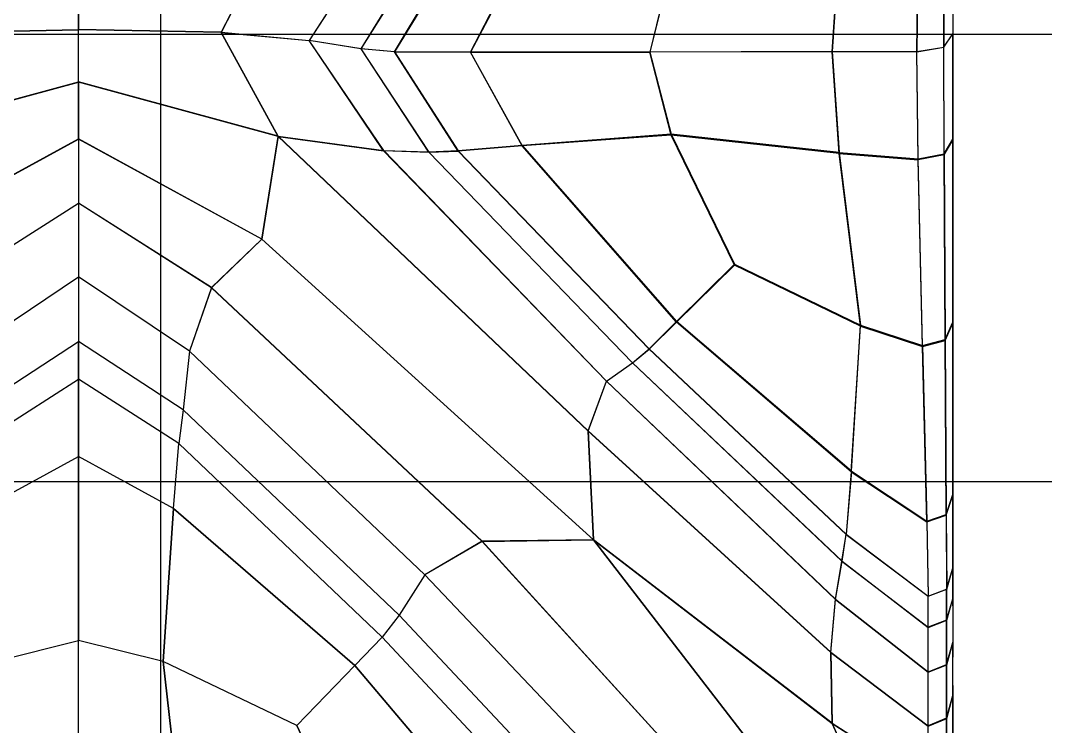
# Model space of a CAD drawing. Extents: x 11992 to 29481, y -6727 to 6811.
# Drawn here: x 12621.41 to 12627.12, y 1271.19 to 1275.12 of the extents above; entities that cross this region are included whole.
import ezdxf

# ---------------------------------------------------------------- set-up
doc = ezdxf.new("R2010")
doc.units = 0
doc.header["$MEASUREMENT"] = 0
doc.layers.get('0').update_dxf_attribs({"color": 8, "linetype": 'CONTINUOUS'})

msp = doc.modelspace()

# ---------------------------------------------------------------- linework, layer by layer
for p, q in [((12622.1878, 1830.6007, -1920.433), (12622.1878, 930.6, -1920.433)), ((12622.1878, 1830.6007, -2370.4333), (12622.1878, 930.6, -2370.4333)), ((12621.7295, 1274.4642, -1759.5147), (12621.7295, 1277.422, -1760.4521)), ((12626.6047, 1276.8439, -1759.6401), (12626.6047, 1273.2404, -1756.9095)), ((12626.6047, 1275.9407, -1722.0603), (12626.6047, 1272.8697, -1724.0113)), ((12621.7295, 1275.7257, -1721.013), (12621.7295, 1275.0748, -1721.1017)), ((12622.8429, 1275.678, -1759.9024), (12622.5254, 1275.0576, -1759.8185)), ((12622.8425, 1275.6804, -1720.964), (12622.5259, 1275.0598, -1721.0468)), ((12623.4309, 1275.6647, -1720.7777), (12623.017, 1275.0143, -1720.8784)), ((12623.4314, 1275.6589, -1760.0967), (12623.017, 1275.0131, -1759.987)), ((12623.3055, 1274.968, -1720.7069), (12623.6831, 1275.5812, -1720.6168)), ((12626.4049, 1274.9511, -1720.6477), (12626.4126, 1275.5872, -1720.5531)), ((12626.5546, 1274.9759, -1720.7397), (12626.5566, 1275.6089, -1720.6456)), ((12626.5566, 1275.5979, -1760.2499), (12626.5546, 1274.9768, -1760.1263)), ((12623.6836, 1275.5719, -1760.2664), (12623.305, 1274.9673, -1760.1587)), ((12623.4919, 1274.9506, -1720.6418), (12623.8462, 1275.5397, -1720.5594)), ((12623.8467, 1275.5285, -1760.3294), (12623.4919, 1274.9496, -1760.2238)), ((12625.9324, 1274.9506, -1720.6455), (12625.972, 1275.549, -1720.5554)), ((12625.972, 1275.5383, -1760.3389), (12625.9324, 1274.9515, -1760.2206)), ((12626.4126, 1275.576, -1760.3426), (12626.4049, 1274.9523, -1760.2185)), ((12624.2029, 1275.4918, -1760.3339), (12623.9154, 1274.948, -1760.2304)), ((12623.9158, 1274.9489, -1720.6351), (12624.2029, 1275.5033, -1720.5575)), ((12625.034, 1275.4348, -1720.5627), (12624.9162, 1274.9494, -1720.6389)), ((12625.034, 1275.4253, -1760.3278), (12624.9162, 1274.9492, -1760.227)), ((12620.9342, 1275.0596, -1721.0447), (12621.7295, 1275.0748, -1721.1017)), ((12620.9342, 1275.0569, -1759.8205), (12621.7295, 1275.0722, -1759.7635)), ((12622.5259, 1275.0598, -1721.0468), (12621.7295, 1275.0748, -1721.1017)), ((12621.73, 1274.7832, -1721.2003), (12621.7295, 1275.0748, -1721.1017)), ((12622.5254, 1275.0576, -1759.8185), (12621.7295, 1275.0722, -1759.7635)), ((12651.3121, 1275.0464, -1721), (12606.3124, 1275.0464, -1721)), ((12651.3121, 1275.0464, -1759.8654), (12606.3124, 1275.0464, -1759.8654)), ((12622.5254, 1275.0576, -1759.8185), (12623.017, 1275.0131, -1759.987)), ((12622.8425, 1274.4788, -1759.5799), (12622.5254, 1275.0576, -1759.8185)), ((12622.5259, 1275.0598, -1721.0468), (12623.017, 1275.0143, -1720.8784)), ((12622.8429, 1274.4807, -1721.2843), (12622.5259, 1275.0598, -1721.0468)), ((12623.3055, 1274.968, -1720.7069), (12623.017, 1275.0143, -1720.8784)), ((12623.4318, 1274.4001, -1721.1065), (12623.017, 1275.0143, -1720.8784)), ((12623.4309, 1274.3994, -1759.7491), (12623.017, 1275.0131, -1759.987)), ((12623.305, 1274.9673, -1760.1587), (12623.017, 1275.0131, -1759.987)), ((12626.5546, 1274.9768, -1760.1263), (12626.6047, 1275.051, -1759.8499)), ((12626.5546, 1274.9759, -1720.7397), (12626.6047, 1275.0498, -1721.0163)), ((12626.6047, 1274.6032, -1759.1566), (12626.6047, 1275.051, -1759.8499)), ((12626.6047, 1272.4787, -1722.0596), (12626.6047, 1275.0498, -1721.0163)), ((12626.6047, 1273.8405, -1758.0563), (12626.6047, 1275.0288, -1757.7464)), ((12626.6047, 1273.8353, -1722.7373), (12626.6047, 1275.024, -1723.0916)), ((12623.4919, 1274.9496, -1760.2238), (12623.305, 1274.9673, -1760.1587)), ((12623.305, 1274.9673, -1760.1587), (12623.6831, 1274.3913, -1759.9302)), ((12623.6841, 1274.3903, -1720.9161), (12623.3055, 1274.968, -1720.7069)), ((12623.4919, 1274.9506, -1720.6418), (12623.3055, 1274.968, -1720.7069)), ((12625.9324, 1274.9515, -1760.2206), (12626.4049, 1274.9523, -1760.2185)), ((12626.4049, 1274.9523, -1760.2185), (12626.5546, 1274.9768, -1760.1263)), ((12626.4049, 1274.9511, -1720.6477), (12626.5546, 1274.9759, -1720.7397)), ((12626.4126, 1274.3541, -1759.9824), (12626.4049, 1274.9523, -1760.2185)), ((12626.5566, 1274.3815, -1759.8913), (12626.5546, 1274.9768, -1760.1263)), ((12626.5566, 1274.3762, -1720.9432), (12626.5546, 1274.9759, -1720.7397)), ((12623.8472, 1274.3965, -1720.8396), (12623.4919, 1274.9506, -1720.6418)), ((12623.4919, 1274.9506, -1720.6418), (12623.9158, 1274.9489, -1720.6351)), ((12623.9154, 1274.948, -1760.2304), (12623.4919, 1274.9496, -1760.2238)), ((12623.4919, 1274.9496, -1760.2238), (12623.8462, 1274.3984, -1760.0006)), ((12624.9162, 1274.9492, -1760.227), (12623.9154, 1274.948, -1760.2304)), ((12624.2029, 1274.4289, -1760.0205), (12623.9154, 1274.948, -1760.2304)), ((12623.9158, 1274.9489, -1720.6351), (12624.9162, 1274.9494, -1720.6389)), ((12624.2029, 1274.4261, -1720.8175), (12623.9158, 1274.9489, -1720.6351)), ((12625.9324, 1274.9515, -1760.2206), (12624.9162, 1274.9492, -1760.227)), ((12625.9324, 1274.9506, -1720.6455), (12624.9162, 1274.9494, -1720.6389)), ((12625.034, 1274.4866, -1720.7896), (12624.9162, 1274.9494, -1720.6389)), ((12624.9162, 1274.9492, -1760.227), (12625.034, 1274.4907, -1760.0501)), ((12625.9324, 1274.9515, -1760.2206), (12625.972, 1274.3884, -1759.9993)), ((12626.4049, 1274.9511, -1720.6477), (12625.9324, 1274.9506, -1720.6455)), ((12625.972, 1274.3834, -1720.8365), (12625.9324, 1274.9506, -1720.6455)), ((12626.4126, 1274.3488, -1720.8521), (12626.4049, 1274.9511, -1720.6477)), ((12620.6166, 1274.48, -1721.2804), (12621.73, 1274.7832, -1721.2003)), ((12620.6171, 1274.4788, -1759.5801), (12621.7295, 1274.7813, -1759.6634)), ((12621.73, 1274.7832, -1721.2003), (12621.7295, 1274.4652, -1721.3495)), ((12622.8425, 1274.4788, -1759.5799), (12621.7295, 1274.7813, -1759.6634)), ((12622.8429, 1274.4807, -1721.2843), (12621.73, 1274.7832, -1721.2003)), ((12626.6047, 1274.6032, -1759.1566), (12626.6047, 1272.935, -1757.6268)), ((12620.7067, 1273.9063, -1721.5802), (12621.7295, 1274.4652, -1721.3495)), ((12620.7067, 1273.9056, -1759.2834), (12621.7295, 1274.4642, -1759.5147)), ((12621.7295, 1274.4652, -1721.3495), (12621.7295, 1273.697, -1721.4934)), ((12622.7528, 1273.9066, -1721.5824), (12621.7295, 1274.4652, -1721.3495)), ((12622.7528, 1273.9056, -1759.2834), (12621.7295, 1274.4642, -1759.5147)), ((12621.7295, 1274.4642, -1759.5147), (12621.7295, 1273.3358, -1759.3805)), ((12622.8429, 1274.4807, -1721.2843), (12622.7528, 1273.9066, -1721.5824)), ((12622.7528, 1273.9056, -1759.2834), (12622.8425, 1274.4788, -1759.5799)), ((12622.8425, 1274.4788, -1759.5799), (12624.571, 1272.8356, -1758.9011)), ((12622.8425, 1274.4788, -1759.5799), (12623.4309, 1274.3994, -1759.7491)), ((12622.8429, 1274.4807, -1721.2843), (12623.4318, 1274.4001, -1721.1065)), ((12622.8429, 1274.4807, -1721.2843), (12624.571, 1272.837, -1721.9583)), ((12625.034, 1274.4907, -1760.0501), (12624.2029, 1274.4289, -1760.0205)), ((12625.034, 1274.4866, -1720.7896), (12624.2029, 1274.4261, -1720.8175)), ((12625.972, 1274.3884, -1759.9993), (12625.034, 1274.4907, -1760.0501)), ((12625.034, 1274.4907, -1760.0501), (12625.3878, 1273.7668, -1759.7183)), ((12625.3874, 1273.7618, -1721.0883), (12625.034, 1274.4866, -1720.7896)), ((12625.972, 1274.3834, -1720.8365), (12625.034, 1274.4866, -1720.7896)), ((12626.5566, 1274.3815, -1759.8913), (12626.6047, 1274.464, -1759.6182)), ((12626.5566, 1274.3762, -1720.9432), (12626.6047, 1274.4587, -1721.2169)), ((12626.6047, 1274.464, -1759.6182), (12626.6047, 1271.9398, -1755.9882)), ((12626.6047, 1274.4587, -1721.2169), (12626.6047, 1274.103, -1723.4756)), ((12624.674, 1273.1138, -1759.1888), (12623.4309, 1274.3994, -1759.7491)), ((12623.6831, 1274.3913, -1759.9302), (12623.4309, 1274.3994, -1759.7491)), ((12624.674, 1273.1148, -1721.6454), (12623.4318, 1274.4001, -1721.1065)), ((12623.4318, 1274.4001, -1721.1065), (12623.6841, 1274.3903, -1720.9161)), ((12623.8462, 1274.3984, -1760.0006), (12623.6831, 1274.3913, -1759.9302)), ((12623.6831, 1274.3913, -1759.9302), (12624.818, 1273.2163, -1759.4032)), ((12623.6841, 1274.3903, -1720.9161), (12623.8472, 1274.3965, -1720.8396)), ((12624.818, 1273.2161, -1721.404), (12623.6841, 1274.3903, -1720.9161)), ((12624.2029, 1274.4289, -1760.0205), (12623.8462, 1274.3984, -1760.0006)), ((12623.8462, 1274.3984, -1760.0006), (12624.9115, 1273.2955, -1759.4948)), ((12624.2029, 1274.4261, -1720.8175), (12623.8472, 1274.3965, -1720.8396)), ((12624.911, 1273.2936, -1721.2996), (12623.8472, 1274.3965, -1720.8396)), ((12624.2029, 1274.4289, -1760.0205), (12625.0645, 1273.4469, -1759.5659)), ((12625.0641, 1273.4433, -1721.2289), (12624.2029, 1274.4261, -1720.8175)), ((12625.972, 1274.3884, -1759.9993), (12626.0902, 1273.4276, -1759.5561)), ((12625.972, 1274.3884, -1759.9993), (12626.4126, 1274.3541, -1759.9824)), ((12625.972, 1274.3834, -1720.8365), (12626.4126, 1274.3488, -1720.8521)), ((12626.0897, 1273.4221, -1721.2363), (12625.972, 1274.3834, -1720.8365)), ((12626.4126, 1274.3541, -1759.9824), (12626.5566, 1274.3815, -1759.8913)), ((12626.5566, 1274.3815, -1759.8913), (12626.5628, 1273.3468, -1759.4133)), ((12626.5566, 1274.3762, -1720.9432), (12626.4126, 1274.3488, -1720.8521)), ((12626.4364, 1273.3143, -1759.5021), (12626.4126, 1274.3541, -1759.9824)), ((12626.4359, 1273.3088, -1721.2856), (12626.4126, 1274.3488, -1720.8521)), ((12626.5628, 1273.341, -1721.3748), (12626.5566, 1274.3762, -1720.9432)), ((12620.9885, 1273.636, -1721.6581), (12621.7295, 1274.1073, -1721.4728)), ((12620.9885, 1273.6357, -1759.2072), (12621.7295, 1274.1071, -1759.3927)), ((12622.471, 1273.636, -1721.6587), (12621.7295, 1274.1073, -1721.4728)), ((12622.471, 1273.6357, -1759.2072), (12621.7295, 1274.1071, -1759.3927)), ((12622.7528, 1273.9066, -1721.5824), (12622.471, 1273.636, -1721.6587)), ((12622.471, 1273.6357, -1759.2072), (12622.7528, 1273.9056, -1759.2834)), ((12624.6006, 1272.2307, -1722.2774), (12622.7528, 1273.9066, -1721.5824)), ((12624.6006, 1272.2298, -1758.5895), (12622.7528, 1273.9056, -1759.2834)), ((12626.6047, 1273.8353, -1722.7373), (12626.6047, 1273.2373, -1723.8522)), ((12625.3874, 1273.7618, -1721.0883), (12625.0641, 1273.4433, -1721.2289)), ((12625.0645, 1273.4469, -1759.5659), (12625.3878, 1273.7668, -1759.7183)), ((12626.0897, 1273.4221, -1721.2363), (12625.3874, 1273.7618, -1721.0883)), ((12625.3878, 1273.7668, -1759.7183), (12626.0902, 1273.4276, -1759.5561)), ((12621.1106, 1273.2812, -1759.2163), (12621.7295, 1273.697, -1759.3724)), ((12621.1106, 1273.2812, -1721.6495), (12621.7295, 1273.697, -1721.4934)), ((12622.3489, 1273.2812, -1759.2163), (12621.7295, 1273.697, -1759.3724)), ((12622.3489, 1273.2812, -1721.6495), (12621.7295, 1273.697, -1721.4934)), ((12621.7295, 1273.697, -1721.4934), (12621.73, 1273.3358, -1721.4854)), ((12622.471, 1273.636, -1721.6587), (12622.3489, 1273.2812, -1721.6495)), ((12622.471, 1273.6357, -1759.2072), (12622.3489, 1273.2812, -1759.2163)), ((12622.471, 1273.636, -1721.6587), (12623.9807, 1272.2219, -1722.2154)), ((12622.471, 1273.6357, -1759.2072), (12623.9807, 1272.2217, -1758.6508)), ((12625.0641, 1273.4433, -1721.2289), (12624.911, 1273.2936, -1721.2996)), ((12625.0645, 1273.4469, -1759.5659), (12624.9115, 1273.2955, -1759.4948)), ((12626.0378, 1272.6093, -1721.5904), (12625.0641, 1273.4433, -1721.2289)), ((12626.0392, 1272.6129, -1759.1694), (12625.0645, 1273.4469, -1759.5659)), ((12626.0378, 1272.6093, -1721.5904), (12626.0897, 1273.4221, -1721.2363)), ((12626.0392, 1272.6129, -1759.1694), (12626.0902, 1273.4276, -1759.5561)), ((12626.0897, 1273.4221, -1721.2363), (12626.4359, 1273.3088, -1721.2856)), ((12626.0902, 1273.4276, -1759.5561), (12626.4364, 1273.3143, -1759.5021)), ((12626.5628, 1273.3468, -1759.4133), (12626.6047, 1273.4436, -1759.1468)), ((12626.5628, 1273.341, -1721.3748), (12626.6047, 1273.4381, -1721.6423)), ((12621.1464, 1272.9541, -1759.2425), (12621.7295, 1273.3358, -1759.3805)), ((12621.1464, 1272.9541, -1721.6234), (12621.73, 1273.3358, -1721.4854)), ((12621.7295, 1265.6988, -1754.0637), (12621.7295, 1273.3358, -1759.3805)), ((12622.3132, 1272.9541, -1759.2425), (12621.7295, 1273.3358, -1759.3805)), ((12622.3132, 1272.9541, -1721.6234), (12621.73, 1273.3358, -1721.4854)), ((12621.73, 1273.3358, -1721.4854), (12621.73, 1273.1262, -1721.5222)), ((12624.818, 1273.2163, -1759.4032), (12624.9115, 1273.2955, -1759.4948)), ((12624.9115, 1273.2955, -1759.4948), (12626.0111, 1272.2615, -1759.0096)), ((12626.4359, 1273.3088, -1721.2856), (12626.5628, 1273.341, -1721.3748)), ((12626.4598, 1272.3313, -1721.7109), (12626.4359, 1273.3088, -1721.2856)), ((12626.4364, 1273.3143, -1759.5021), (12626.5628, 1273.3468, -1759.4133)), ((12626.4364, 1273.3143, -1759.5021), (12626.4602, 1272.3347, -1759.0373)), ((12626.5628, 1273.3468, -1759.4133), (12626.5685, 1272.3716, -1758.9506)), ((12626.5685, 1272.368, -1721.7981), (12626.5628, 1273.341, -1721.3748)), ((12622.3489, 1273.2812, -1759.2163), (12622.3132, 1272.9541, -1759.2425)), ((12622.3489, 1273.2812, -1721.6495), (12622.3132, 1272.9541, -1721.6234)), ((12623.6612, 1272.0345, -1722.1177), (12622.3489, 1273.2812, -1721.6495)), ((12623.6612, 1272.0345, -1758.7482), (12622.3489, 1273.2812, -1759.2163)), ((12624.818, 1273.2161, -1721.404), (12624.911, 1273.2936, -1721.2996)), ((12624.911, 1273.2936, -1721.2996), (12626.0096, 1272.2605, -1721.7428)), ((12624.674, 1273.1138, -1759.1888), (12624.818, 1273.2163, -1759.4032)), ((12624.674, 1273.1148, -1721.6454), (12624.818, 1273.2161, -1721.404)), ((12624.818, 1273.2163, -1759.4032), (12625.9877, 1272.1108, -1758.8959)), ((12625.9863, 1272.1117, -1721.8745), (12624.818, 1273.2161, -1721.404)), ((12621.1697, 1272.7667, -1721.6485), (12621.73, 1273.1262, -1721.5222)), ((12621.1697, 1272.7667, -1759.2173), (12621.7295, 1273.1262, -1759.3436)), ((12621.73, 1273.1262, -1721.5222), (12621.7295, 1272.6954, -1721.6802)), ((12622.2898, 1272.7667, -1759.2173), (12621.7295, 1273.1262, -1759.3436)), ((12622.2898, 1272.7667, -1721.6485), (12621.73, 1273.1262, -1721.5222)), ((12624.571, 1272.837, -1721.9583), (12624.674, 1273.1148, -1721.6454)), ((12624.571, 1272.8356, -1758.9011), (12624.674, 1273.1138, -1759.1888)), ((12624.674, 1273.1148, -1721.6454), (12625.951, 1271.8991, -1722.1663)), ((12624.674, 1273.1138, -1759.1888), (12625.9515, 1271.8974, -1758.6477)), ((12622.3132, 1272.9541, -1759.2425), (12622.2898, 1272.7667, -1759.2173)), ((12622.3132, 1272.9541, -1721.6234), (12622.2898, 1272.7667, -1721.6485)), ((12623.5172, 1271.8097, -1758.8285), (12622.3132, 1272.9541, -1759.2425)), ((12622.3132, 1272.9541, -1721.6234), (12623.5172, 1271.8097, -1722.0374)), ((12626.6047, 1272.7159, -1756.6345), (12626.6047, 1272.8704, -1756.7416)), ((12624.571, 1272.837, -1721.9583), (12625.9252, 1271.6042, -1722.4912)), ((12624.571, 1272.837, -1721.9583), (12624.6006, 1272.2307, -1722.2774)), ((12624.571, 1272.8356, -1758.9011), (12625.9257, 1271.6025, -1758.3643)), ((12624.6006, 1272.2298, -1758.5895), (12624.571, 1272.8356, -1758.9011)), ((12622.2593, 1272.4043, -1759.0848), (12622.2898, 1272.7667, -1759.2173)), ((12622.2593, 1272.4043, -1721.781), (12622.2898, 1272.7667, -1721.6485)), ((12623.4237, 1271.6886, -1758.8382), (12622.2898, 1272.7667, -1759.2173)), ((12623.4237, 1271.6886, -1722.0277), (12622.2898, 1272.7667, -1721.6485)), ((12621.2002, 1272.4043, -1759.0848), (12621.7295, 1272.6954, -1759.1855)), ((12621.2002, 1272.4043, -1721.781), (12621.7295, 1272.6954, -1721.6802)), ((12622.2593, 1272.4043, -1759.0848), (12621.7295, 1272.6954, -1759.1855)), ((12621.7295, 1272.6954, -1721.6802), (12621.7295, 1271.67, -1722.0358)), ((12622.2593, 1272.4043, -1721.781), (12621.7295, 1272.6954, -1721.6802)), ((12626.6047, 1272.7169, -1724.136), (12626.6047, 1272.1032, -1722.8087)), ((12626.0378, 1272.6093, -1721.5904), (12626.0096, 1272.2605, -1721.7428)), ((12626.0392, 1272.6129, -1759.1694), (12626.0111, 1272.2615, -1759.0096)), ((12626.0378, 1272.6093, -1721.5904), (12626.4598, 1272.3313, -1721.7109)), ((12626.0392, 1272.6129, -1759.1694), (12626.4602, 1272.3347, -1759.0373)), ((12651.3121, 1272.5535, -1759.0217), (12606.3119, 1272.5535, -1759.0217)), ((12651.3121, 1272.5535, -1721.8437), (12606.3119, 1272.5535, -1721.8437)), ((12626.6047, 1272.2684, -1722.6737), (12626.6047, 1272.5483, -1723.2964)), ((12626.6047, 1272.4958, -1724.4092), (12626.6047, 1271.5758, -1723.4192)), ((12626.5685, 1272.3716, -1758.9506), (12626.6047, 1272.4822, -1758.6907)), ((12626.5685, 1272.368, -1721.7981), (12626.6047, 1272.4787, -1722.0596)), ((12626.6047, 1272.102, -1757.9541), (12626.6047, 1272.4942, -1756.4046)), ((12626.6047, 1271.8621, -1757.7055), (12626.6047, 1272.4822, -1758.6907)), ((12626.6047, 1271.9022, -1722.3742), (12626.6047, 1272.4787, -1722.0596)), ((12622.2593, 1272.4043, -1759.0848), (12622.2021, 1271.5512, -1758.7892)), ((12622.2026, 1271.5512, -1722.0766), (12622.2593, 1272.4043, -1721.781)), ((12622.2593, 1272.4043, -1759.0848), (12623.2707, 1271.5305, -1758.7826)), ((12623.2707, 1271.5305, -1722.0833), (12622.2593, 1272.4043, -1721.781)), ((12626.4598, 1272.3313, -1721.7109), (12626.5685, 1272.368, -1721.7981)), ((12626.4598, 1272.3313, -1721.7109), (12626.4674, 1271.9162, -1721.8905)), ((12626.4602, 1272.3347, -1759.0373), (12626.5685, 1272.3716, -1758.9506)), ((12626.4602, 1272.3347, -1759.0373), (12626.4683, 1271.917, -1758.8478)), ((12626.5685, 1272.3716, -1758.9506), (12626.5709, 1271.9558, -1758.7621)), ((12626.5685, 1272.368, -1721.7981), (12626.5704, 1271.9549, -1721.977)), ((12623.9807, 1272.2219, -1722.2154), (12623.6612, 1272.0345, -1722.1177)), ((12623.9807, 1272.2217, -1758.6508), (12623.6612, 1272.0345, -1758.7482)), ((12624.6006, 1272.2307, -1722.2774), (12623.9807, 1272.2219, -1722.2154)), ((12623.9807, 1272.2217, -1758.6508), (12624.6006, 1272.2298, -1758.5895)), ((12623.9807, 1272.2219, -1722.2154), (12625.2381, 1270.8412, -1722.7655)), ((12623.9807, 1272.2217, -1758.6508), (12625.2381, 1270.8412, -1758.1005)), ((12625.9329, 1271.2079, -1722.7227), (12624.6006, 1272.2307, -1722.2774)), ((12624.6006, 1272.2307, -1722.2774), (12625.6463, 1270.8763, -1722.8377)), ((12625.6463, 1270.8763, -1758.0284), (12624.6006, 1272.2298, -1758.5895)), ((12624.6006, 1272.2298, -1758.5895), (12625.9329, 1271.2072, -1758.1452)), ((12625.9863, 1272.1117, -1721.8745), (12626.0096, 1272.2605, -1721.7428)), ((12625.9877, 1272.1108, -1758.8959), (12626.0111, 1272.2615, -1759.0096)), ((12626.0096, 1272.2605, -1721.7428), (12626.4674, 1271.9162, -1721.8905)), ((12626.0111, 1272.2615, -1759.0096), (12626.4683, 1271.917, -1758.8478)), ((12626.6047, 1271.9406, -1724.8798), (12626.6047, 1272.2293, -1724.7005)), ((12625.951, 1271.8991, -1722.1663), (12625.9863, 1272.1117, -1721.8745)), ((12625.9515, 1271.8974, -1758.6477), (12625.9877, 1272.1108, -1758.8959)), ((12625.9863, 1272.1117, -1721.8745), (12626.4674, 1271.7436, -1722.0314)), ((12625.9877, 1272.1108, -1758.8959), (12626.4683, 1271.7424, -1758.7268)), ((12626.5704, 1271.9549, -1721.977), (12626.6047, 1272.0715, -1722.2359)), ((12626.5709, 1271.9558, -1758.7621), (12626.6047, 1272.0724, -1758.5048)), ((12623.6612, 1272.0345, -1722.1177), (12623.5172, 1271.8097, -1722.0374)), ((12623.6612, 1272.0345, -1758.7482), (12623.5172, 1271.8097, -1758.8285)), ((12623.6612, 1272.0345, -1722.1177), (12624.9048, 1270.7253, -1722.6219)), ((12623.6612, 1272.0345, -1758.7482), (12624.9048, 1270.7253, -1758.244)), ((12626.4674, 1271.9162, -1721.8905), (12626.5704, 1271.9549, -1721.977)), ((12626.4683, 1271.917, -1758.8478), (12626.5709, 1271.9558, -1758.7621)), ((12626.5704, 1271.2353, -1722.7516), (12626.5704, 1271.9549, -1721.977)), ((12626.5709, 1270.5954, -1757.7737), (12626.5709, 1271.9558, -1758.7621)), ((12625.9252, 1271.6042, -1722.4912), (12625.951, 1271.8991, -1722.1663)), ((12625.9257, 1271.6025, -1758.3643), (12625.9515, 1271.8974, -1758.6477)), ((12625.951, 1271.8991, -1722.1663), (12626.4679, 1271.494, -1722.3399)), ((12625.9515, 1271.8974, -1758.6477), (12626.4683, 1271.4921, -1758.4673)), ((12626.4674, 1271.7436, -1722.0314), (12626.4674, 1271.9162, -1721.8905)), ((12626.4683, 1270.2776, -1757.7109), (12626.4683, 1271.917, -1758.8478)), ((12626.5704, 1271.7832, -1722.1171), (12626.6047, 1271.9022, -1722.3742)), ((12626.5709, 1271.782, -1758.6416), (12626.6047, 1271.901, -1758.386)), ((12626.6047, 1271.901, -1758.386), (12626.6047, 1271.8621, -1757.7055)), ((12623.5172, 1271.8097, -1722.0374), (12623.4237, 1271.6886, -1722.0277)), ((12623.5172, 1271.8097, -1758.8285), (12623.4237, 1271.6886, -1758.8382)), ((12623.5172, 1271.8097, -1722.0374), (12624.653, 1270.6028, -1722.4874)), ((12624.653, 1270.6028, -1758.3784), (12623.5172, 1271.8097, -1758.8285)), ((12626.6047, 1271.864, -1723.1041), (12626.6047, 1271.6571, -1722.6769)), ((12626.5704, 1271.7832, -1722.1171), (12626.4674, 1271.7436, -1722.0314)), ((12626.4683, 1271.7424, -1758.7268), (12626.5709, 1271.782, -1758.6416)), ((12626.4679, 1271.494, -1722.3399), (12626.4674, 1271.7436, -1722.0314)), ((12621.2575, 1271.5512, -1758.7892), (12621.7295, 1271.67, -1758.83)), ((12621.2575, 1271.5512, -1722.0766), (12621.7295, 1271.67, -1722.0358)), ((12622.2026, 1271.5512, -1722.0766), (12621.7295, 1271.67, -1722.0358)), ((12622.2021, 1271.5512, -1758.7892), (12621.7295, 1271.67, -1758.83)), ((12621.73, 1270.5928, -1722.4255), (12621.7295, 1271.67, -1722.0358)), ((12623.2707, 1271.5305, -1758.7826), (12623.4237, 1271.6886, -1758.8382)), ((12623.2707, 1271.5305, -1722.0833), (12623.4237, 1271.6886, -1722.0277)), ((12623.4237, 1271.6886, -1758.8382), (12624.4895, 1270.548, -1758.4231)), ((12623.4237, 1271.6886, -1722.0277), (12624.4899, 1270.548, -1722.4427)), ((12626.5704, 1271.5348, -1722.4241), (12626.6047, 1271.6571, -1722.6769)), ((12626.5709, 1271.5329, -1758.3833), (12626.6047, 1271.6552, -1758.1313)), ((12626.6047, 1271.2859, -1756.534), (12626.6047, 1271.6599, -1755.8622)), ((12626.6047, 1271.3605, -1757.8547), (12626.6047, 1271.6552, -1758.1313)), ((12625.9252, 1271.6042, -1722.4912), (12625.9329, 1271.2079, -1722.7227)), ((12625.9252, 1271.6042, -1722.4912), (12626.4679, 1271.1931, -1722.6687)), ((12625.9257, 1271.6025, -1758.3643), (12626.4683, 1271.1917, -1758.1854)), ((12625.9329, 1271.2072, -1758.1452), (12625.9257, 1271.6025, -1758.3643)), ((12622.9469, 1271.195, -1758.667), (12622.2021, 1271.5512, -1758.7892)), ((12622.2021, 1271.5512, -1758.7892), (12622.3146, 1270.5565, -1758.4284)), ((12622.3146, 1270.5565, -1722.4373), (12622.2026, 1271.5512, -1722.0766)), ((12622.9474, 1271.1953, -1722.1989), (12622.2026, 1271.5512, -1722.0766)), ((12623.2707, 1271.5305, -1758.7826), (12622.9469, 1271.195, -1758.667)), ((12622.9474, 1271.1953, -1722.1989), (12623.2707, 1271.5305, -1722.0833)), ((12623.2707, 1271.5305, -1758.7826), (12624.1333, 1270.5122, -1758.4155)), ((12624.1333, 1270.5122, -1722.4504), (12623.2707, 1271.5305, -1722.0833)), ((12626.4679, 1271.494, -1722.3399), (12626.5704, 1271.5348, -1722.4241)), ((12626.4683, 1271.4921, -1758.4673), (12626.5709, 1271.5329, -1758.3833)), ((12626.6047, 1271.2637, -1723.613), (12626.6047, 1271.5786, -1724.2026)), ((12626.4679, 1271.1931, -1722.6687), (12626.4679, 1271.494, -1722.3399)), ((12626.6047, 1271.4187, -1725.1311), (12626.6047, 1270.3007, -1725.7276)), ((12626.6047, 1270.4636, -1723.4769), (12626.6047, 1271.4187, -1725.1311)), ((12626.6047, 1271.4187, -1725.1311), (12626.6047, 1271.2637, -1723.613)), ((12626.5704, 1271.2353, -1722.7516), (12626.6047, 1271.3619, -1722.9998)), ((12626.5709, 1271.2339, -1758.1027), (12626.6047, 1271.3605, -1757.8547)), ((12626.6047, 1271.2861, -1724.3325), (12626.6047, 1271.1874, -1725.2764)), ((12622.9469, 1271.195, -1758.667), (12623.3012, 1270.4476, -1758.393)), ((12623.3012, 1270.4476, -1722.4729), (12622.9474, 1271.1953, -1722.1989)), ((12626.1946, 1270.6319, -1722.9682), (12625.9329, 1271.2079, -1722.7227)), ((12625.9329, 1271.2079, -1722.7227), (12626.4683, 1270.8672, -1722.8712)), ((12626.1942, 1270.6319, -1757.8983), (12625.9329, 1271.2072, -1758.1452)), ((12625.9329, 1271.2072, -1758.1452), (12626.4683, 1270.8662, -1757.9972)), ((12626.5704, 1271.2353, -1722.7516), (12626.4679, 1271.1931, -1722.6687)), ((12626.4683, 1270.8672, -1722.8712), (12626.4679, 1271.1931, -1722.6687)), ((12626.4683, 1271.1917, -1758.1854), (12626.5709, 1271.2339, -1758.1027)), ((12626.5709, 1270.9108, -1722.953), (12626.5704, 1271.2353, -1722.7516))]:
    msp.add_line(p, q)

doc.saveas('drawing.dxf')
